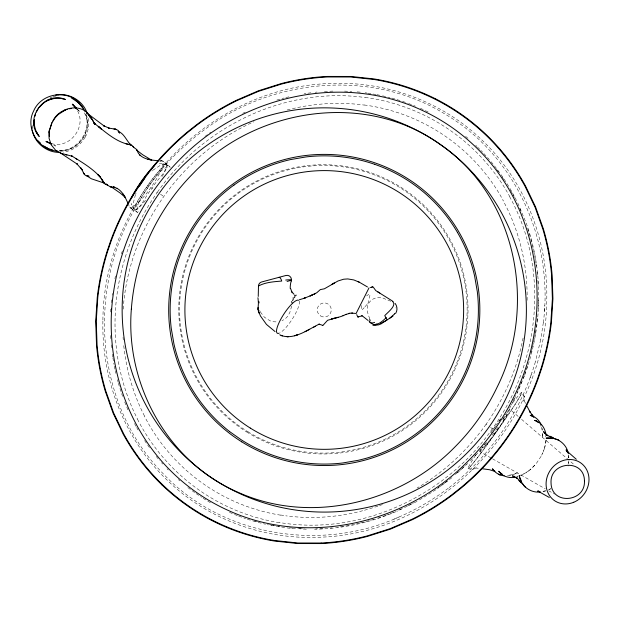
<?xml version="1.0" encoding="UTF-8"?>
<svg xmlns="http://www.w3.org/2000/svg" width="620" height="620" viewBox="0 0 620 620"><rect width="100%" height="100%" fill="white"/><g stroke="black" fill="none" stroke-linecap="round" stroke-linejoin="round"><path stroke-width="0.46" stroke-dasharray="3.1 2.33" d="M527.101 300.32C527.752 265.709 519.599 230.88 503.006 200.446M538.423 299.987L537.958 311.209M543.322 322.663C553.954 242.126 516.119 155.868 445.315 114.25C373.813 70.138 277.83 77.725 210.11 125.635C181.691 145.654 156.225 171.19 139.097 201.639C138.151 203.817 137.407 206.111 137.129 208.483C136.175 209.994 139.198 214.163 136.307 211.257M110.631 312.046L110.748 309.233M542.732 434.031L542.469 437.867L542.577 432.543M545.856 440.301L544.693 447.516M544.375 311.163L544.686 305.389M361.297 305.505L361.204 309.45L361.747 310.07A2.806 2.806 0 0 0 362.204 309.744L364.211 307.652M568.757 461.094L568.494 463.737M123.194 309.093C128.417 229.051 180.629 154.279 253.952 121.752M111.337 302.707L111.592 299.91M546.15 440.084L545.251 445.741L543.36 451.445M537.036 321.439L537.517 316.804M568.594 463.326L568.757 461.97M543.329 322.663L540.71 339.706M112.158 295.275L112.422 293.423M535.502 332.506L536.153 327.903M536.284 326.98L536.936 322.369M114.901 278.752L115.421 276.016M535.378 333.428L530.921 354.167M291.671 306.117L289.819 312.503L287.649 316.27A13.748 13.748 0 0 1 283.704 319.773L282.007 320.633M523.094 338.016C517.064 368.97 504.246 398.528 486.072 424.274L488.421 425.932M540.718 339.698L535.378 361.801M568.269 465.062L568.067 466.031M535.386 361.801C520.831 411.796 489.839 456.8 448.307 488.204M544.492 448.454L542.252 453.995M121.381 253.874L122.558 250.441M524.706 374.116L527.636 365.567M524.721 374.984C542.523 326.5 543.755 271.785 526.186 223.053M530.123 377.758L531.991 372.504M135.439 194.665L133.145 203.631L133.44 209.692M135.641 194.138L136.059 193.068M521.823 381.649L517.034 392.832M523.133 378.324L524.117 375.829M524.427 375.844L516.135 395.537M480.252 450.384L479.934 451.647L491.683 458.327M85.118 137.121C88.513 131.022 89.66 123.698 88.187 116.862M542.973 452.468L540.996 456.452M85.746 135.927L86.04 135.315M512.864 401.411L515.848 395.467M511.43 404.899L515.708 396.389M480.578 449.709L480.787 449.314M506.858 413.098L510.973 405.72M85.118 137.129C80.716 145.181 72.408 150.986 63.279 152.14M541.089 456.312L536.54 463.156L531.759 468.356M479.965 451.662C491.536 439.402 502.037 424.204 509.927 409.339L518.653 416.803M507.439 414.323L501.417 423.685M502.758 419.291L506.145 413.796M503.006 419.422L506.4 413.912M495.992 430.086L498.023 427.079M367.776 303.459L367.954 303.196A4.968 4.968 0 0 0 368.451 302.173L369.76 296.174A12.757 12.757 0 0 0 369.946 294.717A3.255 3.255 0 0 0 369.931 294.407L369.295 293.926L366.622 295.903M492.296 430.637L490.854 432.69A46.547 2.046 -54.8 0 1 495.675 425.863L493.257 429.272M167.152 165.052C173.437 168.121 166.865 165.85 165.145 168.036C163.044 169.229 161.146 170.771 159.449 172.484C147.762 186.147 138.369 201.717 130.045 217.589C87.854 298.483 97.541 406.046 162.099 472.579C221.03 536.354 320.897 552.513 399.079 516.971M166.757 163.982C166.71 173.15 155.651 180.343 152.21 188.495C145.677 194.463 142.608 207.289 133.982 210.405M496.178 425.165L497.674 423.072M157.488 192.06C203.027 126.403 285.285 86.304 365.242 97.557M486.041 424.328C467.821 450.074 444.222 472.037 417.043 488.056M492.35 428.792C445.881 495.907 360.887 536.199 279.465 522.528M492.249 435.225L495.481 430.846M490.722 438.828L483.918 447.632M484.143 445.152L485.297 443.719M486.661 442.479L481.949 448.206M481.756 447.996L482.988 446.594M481.329 448.911L475.06 455.925M365.01 306.753L366.776 304.73A20.499 20.499 0 0 0 367.776 303.467M534.851 465.163L529.604 470.247M474.881 455.7L476.199 454.328M470.44 460.745L472.417 458.676M508.276 410.486L508.795 409.944M462.001 468.526L466.186 464.535M467.728 463.45L455.367 474.757M455.925 473.889L461.311 469.193M530.921 469.061L527.341 471.967M151.985 170.988L152.411 170.624M152.846 170.267L160.1 165.455L165.904 163.703M509.221 409.557L509.904 409.254M445.447 482.43L447.57 480.74M451.926 477.656L437.418 488.645M448.307 488.196C431.582 500.875 413.191 511.353 393.731 519.211M528.775 470.82L521.157 475.493M204.949 136.462L210.885 132.176M438.084 487.793L444.742 482.988M435.93 489.715L417.857 500.921M526.543 472.393L521.265 475.145M407.968 505.781L413.742 502.766M417.058 501.386L396.932 511.283M549.343 489.475L550.56 488.862M550.924 488.63L548.522 489.761M242.753 113.32L245.311 112.142M398.675 510.144L402.093 508.625M393.514 512.353L386.554 515.104M396.064 511.632C370.334 522.575 342.527 528.837 314.542 529.224M379.525 505.61L382.842 504.417M385.671 515.421L375.929 518.769M50.181 97.743L51.972 97.115M377.867 506.207L362.669 510.818M374.131 519.312L356.05 524.047M276.815 100.076L284.03 97.991M545.585 490.939L543.058 491.575M544.825 490.986L545.437 490.839L543.027 491.304M287.145 109.98C312.201 103.439 338.528 101.641 364.219 105.075M52.87 96.798L55.645 96.131M285.851 97.565L289.501 96.705M351.478 524.985L353.307 524.629M304.149 93.767L305.986 93.434M517.948 476.114L516.886 476.307L517.499 476.23M348.735 525.512L337.722 527.209M307.83 93.202L311.519 92.729M315.2 92.264L317.045 92.023M507.555 475.842L513.004 474.75L517.824 472.765L512.849 474.649L507.454 475.339M330.367 528L332.212 527.837M378.2 323.857L375.852 323.772M324.407 91.473L333.583 91.078M523.915 399.822L523.885 401.117L524.303 397.009L521.777 392.429L520.505 395.529L515.096 404.403L496.604 431.629L477.129 458.172L470.588 466.24L468.085 468.472L472.735 469.356L476.982 467.558L475.772 468.015L479.748 468.371M323.028 528.55L315.704 528.852M59.652 150.707C77.655 150.761 91.698 130.867 85.622 113.917M60.117 151.195C78.213 151.241 92.341 131.239 86.234 114.196M160.572 160.836L162.401 160.944L166.679 163.928L163.091 161.394M159.968 160.836L161.843 160.836M344.534 91.124L351.772 91.442M306.327 529.216L288.308 528.101L267.352 524.683M299.359 528.573L304.784 528.806M59.202 150.218L64.147 150.257L63.504 150.327C78.957 149.226 90.691 132.61 86.56 117.676L86.699 118.304L84.227 112.259M357.151 91.892L360.739 92.186M289.524 527.767L293.981 528.193M365.149 92.791L366.908 93.031M367.792 93.147L376.03 94.527M280.666 515.011L285.758 515.763M278.078 526.24L279.829 526.504M272.877 525.318L275.474 525.783M51.693 143.662C70.432 149.079 87.583 125.635 76.702 109.438M376.976 94.705L379.804 95.24M471.75 469.146L472.735 469.356M269.452 524.621L272.017 525.148M159.348 163.386L166.625 164.703L169.911 166.997M382.61 95.829L389.972 97.627M258.145 522.435L265.507 524.233M254.34 520.854L257.641 521.8M391.817 98.076L400.768 100.766M247.38 519.25L257.23 522.211M76.33 108.965L77.926 109.5L77.112 109.213M402.527 101.347L407.735 103.207M408.603 103.517L415.392 106.183M238.7 516.15L245.644 518.63M229.454 512.36L237.832 515.84M420.422 108.275L429.296 112.499M53.793 145.142L55.645 146.033L53.204 144.692L53.576 144.979M492.52 458.808L545.267 488.831M548.615 490.738L554.474 494.07M203.104 498.302L210.42 502.719M76.841 109.267L79.879 111.708L78.678 110.531M196.129 493.621L201.554 497.263M157.968 192.471C156.356 190.821 156.046 196.183 154.721 196.067C152.032 200.059 149.467 204.12 147.017 208.25C142.143 216.535 137.764 225.114 133.928 233.926C125.736 252.797 120.079 272.761 117.195 293.128C111.058 336.009 117.877 380.843 137.718 419.453M160.487 194.215L163.742 196.478L162.766 195.804M164.649 162.494L166.369 163.711M147.785 185.365L148.932 186.178M150.885 187.558L152.21 188.495M490.575 427.451L492.389 428.738C540.129 362.537 549.723 268.995 509.694 196.811M137.88 212.373C135.168 213.21 128.898 199.167 131.959 205.15M130.316 207.816L133.905 210.343L129.657 207.32L128.108 203.554M187.86 487.537L194.602 492.543M465.589 136.361L468.526 138.772M521.575 419.321L574.81 465.264M178.366 479.57L179.8 480.864M77.151 109.027L79.879 111.708M475.695 145.258L476.958 146.522M477.586 147.149L480.113 149.676M480.748 150.304L482.639 152.202M167.028 468.712L168.291 469.975M483.856 153.551L489.335 159.603M161.533 462.698L162.75 464.047M491.087 161.75C501.076 173.654 509.625 186.775 516.553 200.686M156.209 456.397L159.704 460.683M370.853 320.881L370.427 320.292M496.543 169.361L498.596 172.081M149.428 447.555L144.615 440.58M502.068 176.987L503.998 179.847M524.163 396.513L523.636 395.653M370.318 320.114L369.815 319.122A14.996 5.03 -32.2 0 0 369.419 320.106M260.385 311.961L264.407 317.215L269.995 320.757A16.492 16.492 0 0 0 272.661 321.54A16.089 16.089 0 0 0 276.466 321.858M525.574 403.45L524.001 400.311M136.648 427.544L138.097 430.032M510.43 190.216L512.608 194.044M513.019 194.827L515.104 198.733M540.532 425.374L540.996 426.273M134.532 423.553L136.16 426.715M260.222 311.666L259.64 310.395M144.46 415.981C132.936 393.429 125.868 368.644 123.55 343.433M517.778 203.058L525.853 222.208M127.929 409.843L124.504 401.466M519.769 208.374L521.924 213.319M369.729 318.92L367.513 312.232A14.043 14.043 0 0 1 367.381 309.202C366.784 299.894 377.696 294.469 385.679 299.259A40.517 40.517 0 0 1 387.175 299.778M259.648 301.568L259.726 302.901A4.022 4.022 0 0 1 259.64 303.203M541.415 427.226L542.438 431.303M119.978 388.531L122.566 396.358M527.667 228.625L528.767 232.113M529.317 233.864L530.332 237.398M117.459 379.665L118.188 382.339M118.428 383.23L119.404 386.795M530.844 239.165L531.766 242.73M532.441 245.419L533.068 248.124M545.391 435.387L545.67 436.86M114.305 366.126L115.095 369.753M115.297 370.659L115.894 373.387M533.673 250.837L534.417 254.471M542.206 428.358L542.5 430.04M568.37 455.406L568.734 457.831L568.679 457.204M534.758 256.293L535.851 262.717M395.955 307.621L396.017 308.039M112.298 354.167L112.747 356.926M112.902 357.849L113.956 364.297M535.99 263.632L536.409 266.399M568.633 455.344L568.881 457.94M111.259 344.86L111.569 347.649M32.558 125.573L32.86 128.41M537.098 271.955L537.556 276.605M537.85 280.341L538.191 285.944M123.062 337.28L123.248 339.915M110.6 335.505L110.825 339.249M279.442 522.691A194.029 194.021 0 0 1 137.632 419.5M364.235 104.974A186.233 186.233 0 0 1 503.146 200.376M365.257 97.464A194.021 194.021 0 0 1 509.834 196.734M280.635 515.173A186.24 186.24 0 0 1 144.367 416.028M362.646 510.74A199.694 199.687 0 0 1 285.75 515.817M145.506 200.392A27.768 3.635 -54.8 0 1 136.361 203.926A27.768 3.635 -54.8 0 1 160.588 169.283A27.768 3.635 -54.8 0 1 162.006 176.801M169.996 166.982A26.187 4.821 -38 0 1 170.167 167.462M138.33 211.366A26.172 3.852 -69.4 0 1 138.214 211.474M159.766 161.487A28.411 5.689 -54.8 0 1 151.683 186.411A28.411 5.689 -54.8 0 1 129.208 205.685M133.889 210.389A27.714 5.348 -70.7 0 1 133.385 209.824M165.78 163.812A27.714 5.301 -38.3 0 1 166.625 163.975M299.181 301.119A19.592 4.906 -57 0 1 293.144 317.727A19.592 4.906 -57 0 1 279.674 332.987M387.872 300.034A35.758 35.758 0 0 1 391.29 301.591M512.732 402.729A46.547 2.046 -54.8 0 1 514.631 405.124A46.547 2.046 -54.8 0 1 476.114 459.482A46.547 2.046 -54.8 0 1 476.207 454.274M498.922 427.343A19.739 0.868 -54.8 0 1 493.35 435.24M102.897 321.083C101.587 380.347 124.876 440.324 168.229 481.174C208.576 519.963 265.391 540.206 321.137 537.168C443.23 532.712 546.662 420.864 546.77 299.646C548.08 240.382 524.799 180.405 481.438 139.554C441.091 100.766 384.276 80.53 328.53 83.56C206.445 88.017 103.013 199.865 102.897 321.083M500.712 418.857L498.17 422.375A46.547 2.046 -54.8 0 1 500.712 418.857M246.659 431.931A144.623 144.623 0 0 0 467.93 314.51A144.623 144.623 0 0 0 255.603 181.598A144.623 144.623 0 0 0 246.659 431.931M248.039 431.807A143.793 143.793 0 0 0 467.069 313.255A143.793 143.793 0 0 0 254.882 182.846A143.793 143.793 0 0 0 248.039 431.807M320.532 315.937A7.045 7.045 0 0 0 331.305 310.217A7.045 7.045 0 0 0 320.966 303.746A7.045 7.045 0 0 0 320.532 315.937"/><path stroke-width="0.93" d="M49.127 132.874L49.337 130.758L49.259 136.307M257.943 297.732L258.431 302.599L258.029 309.822L260.408 315.906L266.453 324.407L275.055 331.576M291.253 280.953A4.348 4.348 0 0 0 285.975 275.466L261.71 281.953A4.348 4.332 -82.6 0 0 258.486 285.828L258.238 296.438M43.71 103.013C49.763 98.363 58.164 96.953 65.387 99.464C44.167 90.28 23.405 119.49 39.261 136.477L36.712 132.572L37.905 134.602M34.387 119.474C33.774 124.822 35.146 130.34 38.053 134.858M292.601 300.692L293.446 298.786M49.321 130.936L51.964 122.737M387.151 319.874L384.741 315.65C387.415 312.573 396.808 305.753 392.894 301.708M34.906 116.351L35.565 114.119M356.035 313.612L369.047 287.82M36.417 112.019L37.432 110.066M395.676 313.394C397.606 310.356 397.358 306.164 395.087 303.374M139.43 186.178L143.538 179.986M394.878 313.41L394.638 313.805M37.82 109.469L38.58 108.267M52.902 120.954C59.427 106.803 83.591 101.858 90.629 117.87L89.071 115.545L92.085 119.311L94.883 124.256L93.783 122.574L95.154 124.031L94.434 123.419C105.299 131.812 116.01 142.228 130.006 144.677L129.262 144.514L131.758 145.22L133.401 146.917C131.975 144.902 134.819 148.777 133.285 147.017L136.454 149.35L138.392 153.264L140.329 155.496L139.562 154.76M394.467 314.061L389.755 318.2M39.021 107.709L43.082 103.47M143.933 179.467L144.731 178.459M296.089 295.5L296.12 295.05M294.159 297.755L295.019 296.701M258.509 285.998C265.515 282.193 273.908 281.728 281.736 281.054A4.348 1.751 75 0 0 278.938 277.349M294.802 296.011L295.221 295.438L294.771 295.213M380.982 323.834L392.987 316.123M385.981 320.625L381.688 322.981M305.055 331.669L319.021 324.159L322.935 325.415L327.585 320.284L340.954 316.541L346.2 314.332M331.94 284.402L334.312 282.999L331.987 284.363M63.535 110.802L65.48 109.887L58.218 114.545L55.319 117.606L51.84 122.845L49.081 131.363L49.073 138.338L51.158 144.77L55.877 150.559L60.791 153.218L72.37 156.302L71.548 155.829C81.84 162.169 92.512 168.346 100.626 177.514L97.65 174.328L100.308 177.188L104.974 184.008L107.524 184.876L106.795 184.543L110.05 186.744L114.909 187.31L113.398 187.108L117.141 188.341M313.511 327.267L315.363 326.228M309.69 329.313C300.824 333.909 289.679 339.768 279.744 334.769M342.992 315.781L343.728 315.448M356.725 314.611L357.779 317.006L362.212 315.828L368.032 320.424M311.201 295.446L312.418 294.919L310 295.98L316.735 292.772L320.323 289.602L324.376 288.804L337.947 281.007L343.658 279.217L347.812 278.93L353.849 279.953L359.429 282.271L367.474 286.959M311.271 295.415L303.575 298.53L304.947 298.026M370.411 287.541L373.108 286.921L375.767 290.602L392.615 301.149M346.076 314.387L350.711 313.1L355.322 313.394M374.596 322.377C372.791 323.377 369.303 323.152 369.233 321.175A8.703 8.494 57.3 0 0 381.052 323.795M305.272 297.918L299.305 299.786M65.294 109.973L67.262 109.275M358.562 316.905L358.05 317.045M46.384 100.688L53.297 98.363M380.773 323.315L380.324 323.454M519.041 475.858L520.141 475.532M297.298 334.947L294.647 335.73L297.026 335.033M334.498 318.176L331.344 319.006L338.195 317.316L337.055 317.595M371.783 286.983L372.535 286.804M348.735 313.449L349.765 313.232M516.003 477.129C509.749 478.508 502.464 476.733 498.705 471.239L500.983 473.401M319.021 324.159L319.401 324.097M69.239 108.779L71.192 108.516M58.419 94.775C71.044 93.411 83.754 101.882 87.428 114.01M58.575 94.752L55.637 95.139M322.493 325.515L322.718 325.492M540.229 491.978C530.387 493.233 520.878 485.778 519.289 476.067L521.397 481.291M321.16 543.035L297.925 543.004L274.823 540.547A211.994 211.986 0 0 1 213.9 520.939C195.067 511.515 177.7 499.239 162.502 484.662A211.978 211.978 0 0 1 123.636 433.806L113.584 412.866L105.78 390.98A228.199 228.199 0 0 1 97.061 345.077L96.224 321.23L97.782 297.422A246.559 246.559 0 0 1 107.578 251.503L111.182 240.886A254.169 254.169 0 0 1 187.86 132.3L196.641 125.341A246.551 246.551 0 0 1 236.638 100.742L258.555 91.31L281.302 84.111A228.206 228.206 0 0 1 327.476 76.965L350.711 76.989L373.813 79.453A211.978 211.97 0 0 1 434.736 99.06C453.569 108.484 470.936 120.76 486.134 135.338A211.97 211.963 0 0 1 525 186.194L535.052 207.134L542.849 229.02A228.23 228.23 0 0 1 551.575 274.923L552.404 298.77L550.847 322.578A246.489 246.489 0 0 1 541.058 368.497L537.455 379.107A254.208 254.2 0 0 1 460.776 487.692L451.996 494.659A246.489 246.489 0 0 1 411.998 519.258L390.081 528.689L367.335 535.889A228.222 228.214 0 0 1 321.16 543.035M286.959 336.691L288.393 336.683L287.362 336.683M361.646 315.789L362.212 315.828M352.679 313.038L351.711 313.03M115.281 129.107L115.855 129.255L108.531 128.053L109.43 128.309L103.486 125.658L104.377 126.17L86.591 112.786L87.249 113.336M113.941 128.999L114.661 129.007M58.877 152.381C46.213 152.311 34.425 142.546 32.194 130.037M514.507 476.4L512.314 475.873L517.646 478.547L516.321 477.377L523.419 484.607M158.333 160.735C152.101 160.192 145.181 159.673 140.228 155.403M482.484 468.774L489.591 469.743L494.814 471.371M55.467 150.505L56.846 150.644M57.296 151.125C38.486 150.172 24.723 128.138 33.627 111.019C41.029 93.209 67.27 88.924 79.825 103.641L77.973 101.905M539.222 491.459L538.137 491.335L539.888 491.637L537.718 490.986L549.32 497.48M113.398 187.108L113.972 187.186M504.114 475.819C499.394 475.408 495.031 472.758 492.466 468.782L493.574 470.084M61.132 98.441L63.17 98.812M126.124 143.856L128.092 144.227M147.769 159.201L151.28 159.983M115.467 129.154L118.195 130.44L119.567 133.099L118.133 131.324C124.496 133.68 126.526 141.104 131.293 145.39L130.022 144.018M52.777 150.017L49.065 148.854M552.172 438.456L552.73 438.611L546.073 438.131C556.218 436.255 566.757 443.525 568.354 453.77M65.449 154.582L66.898 154.992M50.98 143.46L46.004 141.422L51.305 143.832L50.546 143.46M535.548 420.67L534.626 420.352C541.066 422.057 545.174 428.335 545.972 434.69M555.497 439.177L546.313 434.899L547.847 435.759M281.457 335.521L282.379 335.846L281.031 335.366M51.305 143.832L48.856 142.871M498.775 474.346L500.216 474.936L498.449 474.215M104.594 183.202L91.388 178.792L87.823 176.499M536.308 421.05L535.943 420.887L538.47 422.677M550.033 436.255L553.156 437.689M558.496 440.13L558.86 440.301L556.62 439.255M47.345 148.35L48.027 148.684L45.462 147.366M47.872 148.343L43.571 145.878M357.647 281.395L359.399 282.255M48.422 142.678L46.26 141.569M71.385 97.913L78.546 102.718L83.374 108.841M45.074 147.18L47.724 148.529M105.888 183.853L107.585 184.752M434.976 98.565C453.848 108.027 471.27 120.319 486.506 134.935A212.451 212.451 0 0 1 525.466 185.923L535.54 206.917L543.36 228.865A228.764 228.764 0 0 1 552.095 274.877L552.924 298.77L551.366 322.632A247.07 247.062 0 0 1 541.547 368.652L537.935 379.285A254.789 254.789 0 0 1 461.102 488.087L452.298 495.07A247.07 247.062 0 0 1 412.222 519.723L390.259 529.178L367.459 536.401A228.749 228.749 0 0 1 321.175 543.562L297.887 543.538L274.73 541.074A212.474 212.474 0 0 1 213.644 521.42C194.765 511.973 177.351 499.666 162.122 485.049M151.737 160.224L142.763 154.791L136.663 150.172M75.531 158.433L77.081 159.309M293.973 294.237L291.571 291.524M379.797 293.028L377.495 291.671M58.9 151.993L59.644 152.435M500.704 473.192L502.185 474.083M117.017 188.279C122.768 191.596 125.442 197.764 128.108 203.554M111.708 187.178L120.35 193.161L125.418 197.509M60.233 152.815L77.477 164.277L76.694 163.61L82.382 170.136L80.639 167.563M532.782 416.446L533.223 416.733L530.224 415.299C535.215 416.446 539.361 420.182 541.198 424.933M76.19 100.502L81.708 105.725L85.227 111.561M229.547 431.543L241.405 439.913A154.055 154.055 0 0 0 295.655 461.412A154.822 154.822 0 0 0 342.659 462.985L358.159 460.319A154.806 154.806 0 0 0 401.923 443.091A152.939 152.939 0 0 0 414.594 434.845A154.341 154.341 0 0 0 469.983 360.204A152.939 152.939 0 0 0 475.711 338.574A154.806 154.806 0 0 0 477.292 291.571L474.618 276.071A154.806 154.806 0 0 0 457.397 232.314M494.404 470.812L494.822 471.123M576.298 459.273L566.3 450.515L567.633 452.337L566.231 449.857L567.633 452.337M76.113 108.105L72.308 104.16L75.888 108.175M546.886 434.984L547.483 435.511L543.546 431.629L544.686 433.295L544.407 432.667M75.748 107.764L76.423 108.353M291.508 301.591L292.074 302.87M72.532 104.354L74.299 106.028M86.932 175.522L89.086 176.266C84.878 177.134 83.196 172.345 81.879 169.392M523.869 485.638L525.613 487.397M521.242 482.895L518.847 480.43M88.381 114.917L90.326 116.955M39.804 142.647L40.091 142.964L38.37 140.996M74.625 106.369L75.989 107.942M531.735 414.416L533.866 417.175L529.464 411.215L530.17 412.269L526.876 405.899M83.995 173.732L84.219 174.065L83.886 173.569M93.783 122.574L94.457 123.605M103.083 181.583L104.02 183.063L101.13 178.32L103.493 182.233M136.78 149.893L137.121 150.42L136.873 150.001M123.093 194.068L125.031 197.16M92.892 120.652L94.287 123.388M566.757 450.786L567.246 451.763M292.16 292.725L290.703 288.788M259.315 313.588L258.323 311.093M83.336 172.345L83.591 173.019M31.922 128.743L31.736 127.123M258.354 301.746L258.431 302.599M33.883 123.039L33.844 120.52M434.976 98.572A212.466 212.458 0 0 0 373.891 78.918L350.734 76.462L327.445 76.438A228.741 228.741 0 0 0 281.162 83.607L258.37 90.822L236.406 100.285A247.124 247.124 0 0 0 196.339 124.938L187.527 131.897A254.758 254.75 0 0 0 110.717 240.715L107.09 251.348A247.132 247.132 0 0 0 97.27 297.352L95.713 321.222L96.534 345.115A228.733 228.733 0 0 0 105.268 391.127L113.088 413.067L123.163 434.062A212.466 212.466 0 0 0 162.122 485.042M131.363 198.369A28.411 5.689 -54.8 0 1 154.543 165.54M279 333.265A19.592 4.906 -57 0 1 282.185 316.766A19.592 4.906 -57 0 1 298.538 300.305M386.198 317.572A17.755 8.416 -49.9 0 1 372.946 325.368M392.886 301.591A13.632 3.518 -42.9 0 1 392.995 301.607M369.249 321.098A14.996 5.03 -32.2 0 1 369.257 320.85M291.253 280.961A22.39 22.39 0 0 0 290.23 287.626A21.041 21.041 0 0 0 290.269 288.61M285.704 280.054A16.531 1.155 -9.9 0 1 287.106 281.426M292.973 298.042A24.87 24.87 0 0 1 293.151 297.825M229.555 431.528A154.055 154.055 0 0 1 191.131 387.624A154.822 154.822 0 0 1 173.918 343.852L171.244 328.352A154.806 154.806 0 0 1 172.825 281.348A152.931 152.931 0 0 1 178.568 259.726A154.341 154.341 0 0 1 233.934 185.078M233.942 185.085A152.923 152.923 0 0 1 246.613 176.832A154.806 154.806 0 0 1 290.377 159.611L305.877 156.945A154.806 154.806 0 0 1 352.881 158.526A152.9 152.9 0 0 1 374.503 164.261M374.503 164.254A154.349 154.349 0 0 1 449.151 219.627A152.915 152.915 0 0 1 457.397 232.306M258.005 308.853L257.998 309.326L258.013 308.845M111.662 309.062C107.81 366.335 127.232 425.243 167.013 467.038A194.773 194.773 0 0 0 228.888 510.725C308.915 546.995 407.557 522.97 468.077 461.11A238.049 238.049 0 0 0 514.832 394.886C552.87 317.153 542.485 216.155 481.523 152.884A194.773 194.773 0 0 0 419.647 109.205C339.621 72.935 240.978 96.953 180.459 158.821A238.049 238.049 0 0 0 133.703 225.037C121.365 251.449 113.848 279.992 111.662 309.062M131.347 309.147C125.209 384.292 167.687 461.931 237.716 492.14C310.333 525.047 399.846 503.254 454.762 447.113A216.016 216.008 0 0 0 497.186 387.027C537.633 306.296 516.871 197.129 440.836 144.855C366.126 90.706 256.308 107.671 193.766 172.809A216.016 216.008 0 0 0 151.35 232.903C140.151 256.866 133.323 282.767 131.347 309.147M584.451 481.027C585.474 502.308 551.467 505.37 551.048 483.058C549.591 461.288 584.474 458.289 584.451 481.027M258.222 307.489L258.137 308.101L258.253 307.474M315.022 293.663L314.138 294.097L315.038 293.663M106.741 184.683L105.927 184.473L106.741 184.683M110.67 186.868L111.406 187.038L110.67 186.868M98.781 126.79L98.224 126.302L101.385 129.1L98.781 126.79M567.641 451.848L566.3 450.515L567.641 451.848M91.675 118.73L90.776 117.475L92.085 119.311L91.675 118.73M34.162 125.302L33.875 122.907L34.162 125.302M217.023 481.283A202.112 202.112 0 0 0 526.256 317.184A202.112 202.112 0 0 0 229.524 131.432A202.112 202.112 0 0 0 217.023 481.283M250.317 428.094A139.368 139.368 0 0 0 463.543 314.937A139.368 139.368 0 0 0 258.935 186.86A139.368 139.368 0 0 0 250.317 428.094M241.722 441.828A155.566 155.566 0 0 0 479.74 315.518A155.566 155.566 0 0 0 251.34 172.546A155.566 155.566 0 0 0 241.722 441.828M573.717 502.27A22.979 20.669 -54.8 0 0 582.257 464.093A22.979 20.669 -54.8 0 0 546.654 478.787A22.979 20.669 -54.8 0 0 573.717 502.27"/></g></svg>
